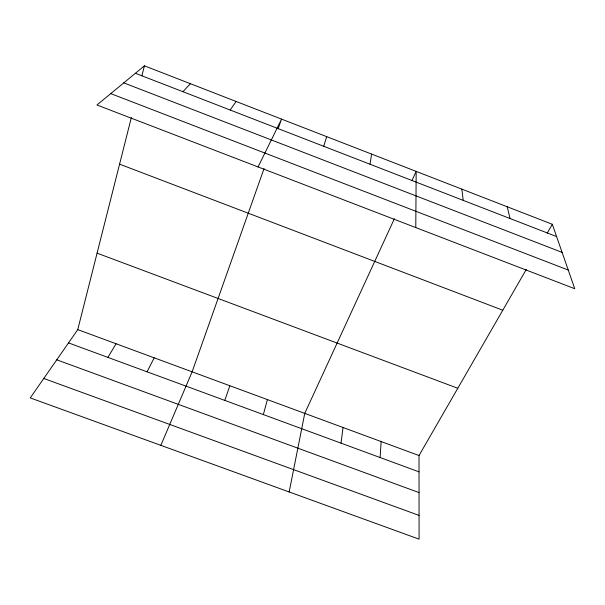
<?xml version="1.0" encoding="UTF-8"?>
<svg xmlns="http://www.w3.org/2000/svg" width="605" height="605" viewBox="0 0 605 605"><rect width="100%" height="100%" fill="white"/><g stroke="black" fill="none" stroke-linecap="round" stroke-linejoin="round"><path stroke-width="0.91" d="M415.779 227.586L416.172 171.396L411.892 180.691M380.129 457.546L381.127 441.567M341.031 443.162L343.035 427.508M370.056 164.25L371.576 154.071M289.167 491.963L304.754 413.381L394.384 218.715M526.289 269.444L419.015 455.542L419.083 539.153L30.25 397.908L77.758 329.619L131.361 117.529M141.903 75.814L144.421 65.847L552.327 224.281L574.75 288.721L96.959 104.983L144.421 65.847M263.356 414.584L267.402 399.595M323.72 146.289L326.7 136.647M224.795 400.397L229.855 385.748M264.052 168.568L192.125 371.825L160.839 445.348M278.111 128.827L281.552 119.109L258.093 166.95M147.068 371.803L154.199 357.827M547.207 233.144L552.327 224.281M107.894 357.396L116.077 343.761M230.157 110.019L236.124 101.459M182.929 91.71L190.416 83.709M43.772 378.473L419.061 515.415M56.749 359.816L419.046 492.583M77.758 329.619L419.015 455.542M68.516 342.906L419.031 471.855M97.087 253.147L457.796 388.274M119.578 164.159L502.785 310.221M110.745 93.609L568.254 270.057M135.399 73.281L556.6 236.57M123.775 82.87L562.106 252.383M507.224 206.759L510.068 218.534M461.842 189.131L463.233 200.376"/></g></svg>
